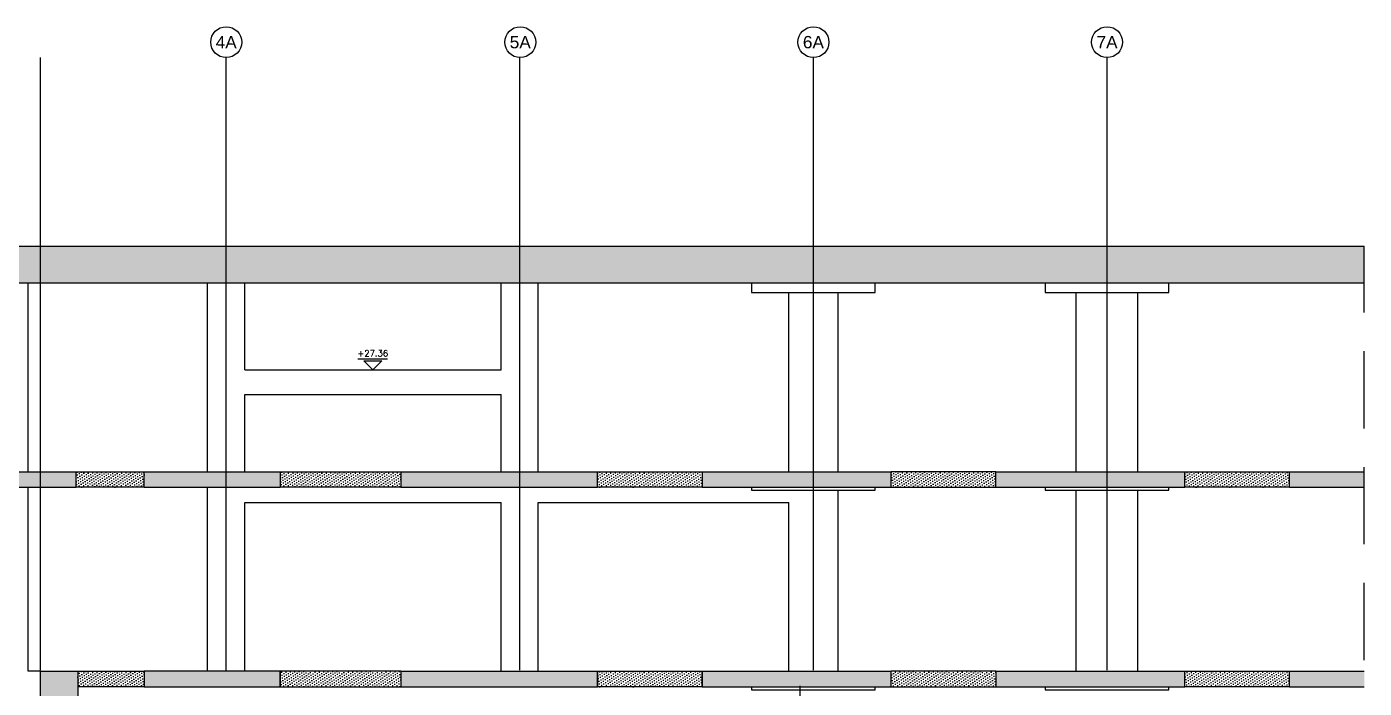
# Model space of a CAD drawing. Header units: inches. Extents: x 400392 to 401495, y 4543971 to 4544133.
# Drawn here: x 401230.18 to 401273.45, y 4544020.93 to 4544042.35 of the extents above; entities that cross this region are included whole.
import ezdxf
from ezdxf.enums import TextEntityAlignment as Align

# ---------------------------------------------------------------- set-up
doc = ezdxf.new("R2010")
doc.units = ezdxf.units.IN
doc.header["$MEASUREMENT"] = 0
for name, pattern in [('AKS', [3, 2.5, -0.25, 0, -0.25]), ('CIZGI', [0.4, 0.25, -0.15]), ('CONTINU', [0]), ('HIDDEN', [0.375, 0.25, -0.125])]:
    doc.linetypes.add(name, pattern=pattern)
for name, color, linetype in [('aks prota', 2, 'AKS'), ('caks prota', 4, 'Continuous'), ('görünüş prota', 4, 'Continuous'), ('kesik prota', 2, 'CIZGI'), ('kesit prota', 1, 'Continuous'), ('kesit tarama prota', 252, 'Continuous'), ('kot prota', 4, 'Continuous'), ('merdiven prota', 2, 'Continuous'), ('PRT-CST-rc_level', 6, 'Continuous'), ('PRT-CST-rc_levermark', 4, 'Continuous'), ('st_s_ölçü', 4, 'Continuous'), ('taks prota', 7, 'Continuous'), ('TARAMA', 8, 'Continuous'), ('temel prota', 6, 'Continuous'), ('ölçü prota', 4, 'Continuous')]:
    doc.layers.add(name, color=color, linetype=linetype)
doc.styles.add('OLCU', font='romanstw.shx')
doc.styles.get("Standard").update_dxf_attribs({"font": 'Arial.ttf'})
doc.styles.add('TAKS', font='Arial Unicode.ttf')
doc.dimstyles.new('1-100', dxfattribs={"dimscale": 0.5, "dimtxt": 2, "dimasz": 7.5, "dimexe": 3, "dimexo": 5, "dimgap": 5, "dimtad": 3, "dimdec": 1, "dimlfac": 2, "dimzin": 9, "dimdsep": 46, "dimtxsty": 'Standard', "dimblk": 'OBLIQUE', "dimcen": 0.09, "dimclrd": 3, "dimclre": 3, "dimclrt": 1, "dimadec": 3, "dimazin": 0, "dimtfac": 1, "dimtdec": 1, "dimtofl": 0, "dimtmove": 0, "dimatfit": 3, "dimfxl": 4, "dimtolj": 1, "dimtzin": 0, "dimarcsym": 0})
pattern_1 = [(36, (401115.44459, 4543690.453005), (-0.014547592, 0.087543451), [0, -0.079375])]

# ---------------------------------------------------------------- blocks, each defined once
blk = doc.blocks.new('_Oblique')
at = {"layer": 'st_s_ölçü', "lineweight": -2}
blk.add_line((-0.5, -0.5), (0.5, 0.5), dxfattribs=at)
blk = doc.blocks.new('*D24')
at = {"layer": 'Defpoints', "color": 0, "transparency": 16777216}
for p in [(401255.202, 4544006.695), (401255.524, 4544006.695), (401255.524, 4544005.195)]:
    blk.add_point(p, dxfattribs=at)
at = {"layer": 'temel prota', "color": 3, "lineweight": -2, "transparency": 16777216}
for p, q in [((401255.202, 4544006.695), (401255.202, 4544021.011)), ((401255.202, 4544006.695), (401253.702, 4544006.695)), ((401255.202, 4544005.195), (401253.702, 4544005.195)), ((401255.202, 4544005.195), (401255.202, 4544001.445))]:
    blk.add_line(p, q, dxfattribs=at)
at = {"layer": 'temel prota', "color": 3, "lineweight": -2, "transparency": 16777216, "xscale": 3.75, "yscale": 3.75, "zscale": 3.75}
for p, rotation in [((401255.202, 4544006.695), 270), ((401255.202, 4544005.195), 90)]:
    blk.add_blockref('_Oblique', p, dxfattribs=dict(at, rotation=rotation))
at = {"layer": 'temel prota', "color": 1, "transparency": 16777216, "insert": (401252.191, 4544017.603), "char_height": 1, "attachment_point": 5, "rotation": 90}
blk.add_mtext('\\A1;3.0', dxfattribs=at)
blk = doc.blocks.new('KOTK5')
at = {"layer": 'PRT-CST-rc_levermark'}
blk.add_line((217, 160), (-213, 160), dxfattribs=at)
blk.add_lwpolyline([(130, 130), (-130, 130), (0, 0)], close=True, dxfattribs=at)
at = {"layer": 'PRT-CST-rc_level', "style": 'OLCU'}
blk.add_attdef('000.00', text='', height=90, dxfattribs=at).set_placement((0, 193), align=Align.CENTER)

msp = doc.modelspace()

# ---------------------------------------------------------------- hatches: boundary and pattern name
at = {"layer": 'kesit tarama prota'}
h = msp.add_hatch(color=256, dxfattribs=at)
h.dxf.hatch_style = 1
h.paths.add_polyline_path([(401215.378, 4544035.245), (401215.378, 4544034.545), (401214.978, 4544034.545), (401214.978, 4544034.045), (401273.447, 4544034.045), (401273.447, 4544035.245)])
h = msp.add_hatch(color=256, dxfattribs=at)
h.dxf.hatch_style = 1
h.paths.add_polyline_path([(401217.378, 4544011.555), (401231.778, 4544011.555), (401231.778, 4544012.155), (401216.878, 4544012.155), (401216.878, 4544020.985), (401221.411, 4544020.985), (401221.411, 4544019.385), (401224.968, 4544019.385), (401237.301, 4544012.155), (401233.978, 4544012.155), (401233.978, 4544011.555), (401236.028, 4544011.555), (401236.028, 4544011.153), (401238.476, 4544011.153), (401238.476, 4544012.155), (401238.29, 4544012.155), (401236.409, 4544013.257), (401236.409, 4544014.165), (401237.265, 4544014.165), (401240.132, 4544012.484), (401240.132, 4544012.154), (401239.996, 4544012.154), (401239.996, 4544011.655), (401252.052, 4544004.695), (401256.124, 4544004.695), (401256.124, 4544006.095), (401257.978, 4544006.095), (401257.978, 4544006.695), (401252.489, 4544006.695), (401252.489, 4544006.495), (401252.189, 4544006.495), (401252.189, 4544006.885), (401251.899, 4544006.885), (401251.899, 4544007.055), (401251.609, 4544007.055), (401251.609, 4544007.225), (401251.319, 4544007.225), (401251.319, 4544007.395), (401251.029, 4544007.395), (401251.029, 4544007.565), (401250.739, 4544007.565), (401250.739, 4544007.735), (401250.449, 4544007.735), (401250.449, 4544007.905), (401250.159, 4544007.905), (401250.159, 4544008.075), (401249.869, 4544008.075), (401249.869, 4544008.245), (401249.579, 4544008.245), (401249.579, 4544008.415), (401249.289, 4544008.415), (401249.289, 4544008.585), (401248.999, 4544008.585), (401248.999, 4544008.755), (401248.709, 4544008.755), (401248.709, 4544008.925), (401248.419, 4544008.925), (401248.419, 4544009.095), (401248.129, 4544009.095), (401248.129, 4544009.265), (401246.929, 4544009.265), (401246.929, 4544009.435), (401246.639, 4544009.435), (401246.639, 4544009.605), (401246.349, 4544009.605), (401246.349, 4544009.775), (401246.059, 4544009.775), (401246.059, 4544009.945), (401245.769, 4544009.945), (401245.769, 4544010.115), (401245.479, 4544010.115), (401245.479, 4544010.285), (401245.189, 4544010.285), (401245.189, 4544010.455), (401244.899, 4544010.455), (401244.899, 4544010.625), (401244.609, 4544010.625), (401244.609, 4544010.795), (401244.319, 4544010.795), (401244.319, 4544010.965), (401244.029, 4544010.965), (401244.029, 4544011.135), (401243.739, 4544011.135), (401243.739, 4544011.305), (401243.449, 4544011.305), (401243.449, 4544011.475), (401243.159, 4544011.475), (401243.159, 4544011.645), (401242.869, 4544011.645), (401242.869, 4544011.815), (401241.669, 4544011.815), (401241.669, 4544011.985), (401241.379, 4544011.985), (401241.379, 4544012.155), (401241.089, 4544012.155), (401241.089, 4544012.325), (401240.799, 4544012.325), (401240.799, 4544012.495), (401240.509, 4544012.495), (401240.509, 4544012.665), (401240.219, 4544012.665), (401240.219, 4544012.835), (401239.929, 4544012.835), (401239.929, 4544013.005), (401239.639, 4544013.005), (401239.639, 4544013.175), (401239.349, 4544013.175), (401239.349, 4544013.345), (401239.059, 4544013.345), (401239.059, 4544013.515), (401238.769, 4544013.515), (401238.769, 4544013.685), (401238.479, 4544013.685), (401238.479, 4544013.855), (401238.189, 4544013.855), (401238.189, 4544014.025), (401237.899, 4544014.025), (401237.899, 4544014.195), (401237.609, 4544014.195), (401237.609, 4544014.365), (401236.409, 4544014.365), (401236.409, 4544014.535), (401236.119, 4544014.535), (401236.119, 4544014.705), (401235.829, 4544014.705), (401235.829, 4544014.875), (401235.539, 4544014.875), (401235.539, 4544015.045), (401235.249, 4544015.045), (401235.249, 4544015.215), (401234.959, 4544015.215), (401234.959, 4544015.385), (401234.669, 4544015.385), (401234.669, 4544015.555), (401234.379, 4544015.555), (401234.379, 4544015.725), (401234.089, 4544015.725), (401234.089, 4544015.895), (401233.799, 4544015.895), (401233.799, 4544016.065), (401233.509, 4544016.065), (401233.509, 4544016.235), (401233.219, 4544016.235), (401233.219, 4544016.405), (401232.929, 4544016.405), (401232.929, 4544016.575), (401232.639, 4544016.575), (401232.639, 4544016.745), (401231.439, 4544016.745), (401231.439, 4544016.915), (401231.149, 4544016.915), (401231.149, 4544017.085), (401230.859, 4544017.085), (401230.859, 4544017.255), (401230.569, 4544017.255), (401230.569, 4544017.425), (401230.279, 4544017.425), (401230.279, 4544017.595), (401229.989, 4544017.595), (401229.989, 4544017.765), (401229.699, 4544017.765), (401229.699, 4544017.935), (401229.409, 4544017.935), (401229.409, 4544018.105), (401229.119, 4544018.105), (401229.119, 4544018.275), (401228.829, 4544018.275), (401228.829, 4544018.445), (401228.539, 4544018.445), (401228.539, 4544018.615), (401228.249, 4544018.615), (401228.249, 4544018.785), (401227.959, 4544018.785), (401227.959, 4544018.955), (401227.669, 4544018.955), (401227.669, 4544019.125), (401226.469, 4544019.125), (401226.469, 4544019.295), (401226.179, 4544019.295), (401226.179, 4544019.465), (401225.889, 4544019.465), (401225.889, 4544019.635), (401225.599, 4544019.635), (401225.599, 4544019.805), (401225.309, 4544019.805), (401225.309, 4544019.975), (401225.019, 4544019.975), (401225.019, 4544020.145), (401224.729, 4544020.145), (401224.729, 4544020.315), (401224.439, 4544020.315), (401224.439, 4544020.485), (401224.149, 4544020.485), (401224.149, 4544020.655), (401223.859, 4544020.655), (401223.859, 4544020.825), (401223.569, 4544020.825), (401223.569, 4544020.995), (401223.279, 4544020.995), (401223.279, 4544021.165), (401222.989, 4544021.165), (401222.989, 4544021.335), (401222.699, 4544021.335), (401222.699, 4544021.485), (401216.878, 4544021.485), (401216.878, 4544027.445), (401231.778, 4544027.445), (401231.778, 4544027.945), (401214.978, 4544027.945), (401214.978, 4544027.445), (401215.378, 4544027.445), (401215.378, 4543996.645), (401231.278, 4543996.645), (401231.278, 4543998.645), (401217.378, 4543998.645), (401217.378, 4544000.375), (401249.72, 4544000.375), (401249.72, 4543998.645), (401250.22, 4543998.645), (401250.22, 4544000.583), (401248.324, 4544001.677), (401248.324, 4544002.435), (401249.18, 4544002.435), (401252.414, 4544000.539), (401252.414, 4543998.645), (401252.714, 4543998.645), (401252.714, 4544000.175), (401253.209, 4544000.175), (401253.209, 4544000.375), (401255.52, 4544000.375), (401255.52, 4543998.645), (401252.778, 4543998.645), (401252.778, 4543996.645), (401257.478, 4543996.645), (401257.478, 4543998.645), (401255.82, 4543998.645), (401255.82, 4544000.275), (401273.447, 4544000.275), (401273.447, 4544000.575), (401253.009, 4544000.575), (401253.009, 4544000.375), (401252.714, 4544000.375), (401252.714, 4544000.765), (401252.424, 4544000.765), (401252.424, 4544000.935), (401252.134, 4544000.935), (401252.134, 4544001.105), (401251.844, 4544001.105), (401251.844, 4544001.275), (401251.554, 4544001.275), (401251.554, 4544001.445), (401251.264, 4544001.445), (401251.264, 4544001.615), (401250.974, 4544001.615), (401250.974, 4544001.785), (401250.684, 4544001.785), (401250.684, 4544001.955), (401250.394, 4544001.955), (401250.394, 4544002.125), (401250.104, 4544002.125), (401250.104, 4544002.295), (401249.814, 4544002.295), (401249.814, 4544002.465), (401249.524, 4544002.465), (401249.524, 4544002.635), (401248.324, 4544002.635), (401248.324, 4544002.805), (401248.034, 4544002.805), (401248.034, 4544002.975), (401247.744, 4544002.975), (401247.744, 4544003.145), (401247.454, 4544003.145), (401247.454, 4544003.315), (401247.164, 4544003.315), (401247.164, 4544003.485), (401246.874, 4544003.485), (401246.874, 4544003.655), (401246.584, 4544003.655), (401246.584, 4544003.825), (401246.294, 4544003.825), (401246.294, 4544003.995), (401246.004, 4544003.995), (401246.004, 4544004.165), (401245.714, 4544004.165), (401245.714, 4544004.335), (401245.424, 4544004.335), (401245.424, 4544004.505), (401245.134, 4544004.505), (401245.134, 4544004.675), (401243.934, 4544004.675), (401243.934, 4544004.845), (401243.644, 4544004.845), (401243.644, 4544005.015), (401243.354, 4544005.015), (401243.354, 4544005.185), (401243.064, 4544005.185), (401243.064, 4544005.355), (401242.774, 4544005.355), (401242.774, 4544005.525), (401242.484, 4544005.525), (401242.484, 4544005.695), (401242.194, 4544005.695), (401242.194, 4544005.865), (401241.904, 4544005.865), (401241.904, 4544006.035), (401241.614, 4544006.035), (401241.614, 4544006.205), (401241.324, 4544006.205), (401241.324, 4544006.375), (401241.034, 4544006.375), (401241.034, 4544006.545), (401240.744, 4544006.545), (401240.744, 4544006.695), (401233.978, 4544006.695), (401233.978, 4544006.095), (401237.778, 4544006.095), (401237.778, 4544004.695), (401242.097, 4544004.695), (401249.234, 4544000.575), (401217.378, 4544000.575), (401217.378, 4544006.095), (401231.778, 4544006.095), (401231.778, 4544006.695), (401217.378, 4544006.695)])
h.paths.add_polyline_path([(401221.911, 4544019.885), (401221.911, 4544021.285), (401222.389, 4544021.285), (401224.777, 4544019.885)], flags=16)
h.paths.add_polyline_path([(401231.439, 4544016.171), (401231.439, 4544016.545), (401232.295, 4544016.545), (401236.109, 4544014.309), (401236.109, 4544013.433)], flags=16)
h.paths.add_polyline_path([(401238.378, 4544006.495), (401240.434, 4544006.495), (401242.231, 4544005.441), (401242.231, 4544005.195), (401238.378, 4544005.195)], flags=16)
h.paths.add_polyline_path([(401241.659, 4544011.272), (401241.659, 4544011.615), (401242.525, 4544011.615), (401246.629, 4544009.209), (401246.629, 4544008.403)], flags=16)
h.paths.add_polyline_path([(401243.934, 4544004.475), (401244.79, 4544004.475), (401248.024, 4544002.579), (401248.024, 4544001.85), (401243.934, 4544004.212)], flags=16)
h.paths.add_polyline_path([(401246.929, 4544009.065), (401247.785, 4544009.065), (401251.889, 4544006.659), (401251.889, 4544005.366), (401246.929, 4544008.23)], flags=16)
h.paths.add_polyline_path([(401252.189, 4544006.295), (401252.689, 4544006.295), (401252.689, 4544006.495), (401255.524, 4544006.495), (401255.524, 4544005.195), (401252.189, 4544005.195)], flags=16)
h = msp.add_hatch(dxfattribs=at)
h.set_pattern_fill('DOTS', color=2, scale=0.05, angle=36)
h.set_pattern_definition(pattern_1)
h.paths.add_polyline_path([(401233.978, 4544027.945), (401231.778, 4544027.945), (401231.778, 4544027.445), (401233.978, 4544027.445)])
h = msp.add_hatch(color=256, dxfattribs=at)
h.dxf.hatch_style = 1
h.paths.add_polyline_path([(401238.378, 4544027.945), (401233.978, 4544027.945), (401233.978, 4544027.445), (401238.378, 4544027.445)])
h = msp.add_hatch(dxfattribs=at)
h.set_pattern_fill('DOTS', color=2, scale=0.05, angle=36)
h.set_pattern_definition(pattern_1)
h.paths.add_polyline_path([(401242.278, 4544027.945), (401238.378, 4544027.945), (401238.378, 4544027.445), (401242.278, 4544027.445)])
h = msp.add_hatch(color=256, dxfattribs=at)
h.dxf.hatch_style = 1
h.paths.add_polyline_path([(401248.64, 4544027.945), (401242.278, 4544027.945), (401242.278, 4544027.445), (401248.64, 4544027.445)])
h = msp.add_hatch(dxfattribs=at)
h.set_pattern_fill('DOTS', color=2, scale=0.05, angle=36)
h.set_pattern_definition([(36, (401115.44459, 4543696.913005), (-0.014547592, 0.087543451), [0, -0.079375])])
h.paths.add_polyline_path([(401252.024, 4544027.945), (401248.64, 4544027.945), (401248.64, 4544027.445), (401252.024, 4544027.445)])
h = msp.add_hatch(color=256, dxfattribs=at)
h.dxf.hatch_style = 1
h.paths.add_polyline_path([(401258.14, 4544027.945), (401252.024, 4544027.945), (401252.024, 4544027.445), (401258.14, 4544027.445)])
h = msp.add_hatch(dxfattribs=at)
h.set_pattern_fill('DOTS', color=2, scale=0.05, angle=36)
h.set_pattern_definition(pattern_1)
h.paths.add_polyline_path([(401261.524, 4544027.945), (401258.14, 4544027.945), (401258.14, 4544027.445), (401261.524, 4544027.445)])
h = msp.add_hatch(color=256, dxfattribs=at)
h.dxf.hatch_style = 1
h.paths.add_polyline_path([(401267.64, 4544027.945), (401261.524, 4544027.945), (401261.524, 4544027.445), (401267.64, 4544027.445)])
h = msp.add_hatch(dxfattribs=at)
h.set_pattern_fill('DOTS', color=2, scale=0.05, angle=36)
h.set_pattern_definition(pattern_1)
h.paths.add_polyline_path([(401271.024, 4544027.945), (401267.64, 4544027.945), (401267.64, 4544027.445), (401271.024, 4544027.445)])
h = msp.add_hatch(color=256, dxfattribs=at)
h.dxf.hatch_style = 1
h.paths.add_polyline_path([(401273.447, 4544027.945), (401271.024, 4544027.945), (401271.024, 4544027.445), (401273.447, 4544027.445)])
h = msp.add_hatch(color=256, dxfattribs=at)
h.dxf.hatch_style = 1
h.paths.add_polyline_path([(401230.628, 4544021.485), (401231.828, 4544021.485), (401231.828, 4544020.485), (401230.628, 4544020.485)])
h.paths.add_polyline_path([(401238.378, 4544021.485), (401233.978, 4544021.485), (401233.978, 4544020.985), (401238.378, 4544020.985)])
h = msp.add_hatch(dxfattribs=at)
h.set_pattern_fill('DOTS', color=2, scale=0.05, angle=36)
h.set_pattern_definition([(36, (401115.44459, 4543683.993005), (-0.014547592, 0.087543451), [0, -0.079375])])
h.paths.add_polyline_path([(401233.978, 4544021.485), (401231.828, 4544021.485), (401231.828, 4544020.985), (401233.978, 4544020.985)])
h = msp.add_hatch(dxfattribs=at)
h.set_pattern_fill('DOTS', color=2, scale=0.05, angle=36)
h.set_pattern_definition(pattern_1)
h.paths.add_polyline_path([(401242.278, 4544021.485), (401238.378, 4544021.485), (401238.378, 4544020.985), (401242.278, 4544020.985)])
h = msp.add_hatch(color=256, dxfattribs=at)
h.dxf.hatch_style = 1
h.paths.add_polyline_path([(401248.64, 4544021.485), (401242.278, 4544021.485), (401242.278, 4544020.985), (401248.64, 4544020.985)])
h = msp.add_hatch(dxfattribs=at)
h.set_pattern_fill('DOTS', color=2, scale=0.05, angle=36)
h.set_pattern_definition(pattern_1)
h.paths.add_polyline_path([(401252.024, 4544021.485), (401248.64, 4544021.485), (401248.64, 4544020.985), (401252.024, 4544020.985)])
h = msp.add_hatch(color=256, dxfattribs=at)
h.dxf.hatch_style = 1
h.paths.add_polyline_path([(401258.14, 4544021.485), (401252.024, 4544021.485), (401252.024, 4544020.985), (401258.14, 4544020.985)])
h = msp.add_hatch(dxfattribs=at)
h.set_pattern_fill('DOTS', color=2, scale=0.05, angle=36)
h.set_pattern_definition(pattern_1)
h.paths.add_polyline_path([(401261.524, 4544021.485), (401258.14, 4544021.485), (401258.14, 4544020.985), (401261.524, 4544020.985)])
h = msp.add_hatch(color=256, dxfattribs=at)
h.dxf.hatch_style = 1
h.paths.add_polyline_path([(401267.64, 4544021.485), (401261.524, 4544021.485), (401261.524, 4544020.985), (401267.64, 4544020.985)])
h = msp.add_hatch(dxfattribs=at)
h.set_pattern_fill('DOTS', color=2, scale=0.05, angle=36)
h.set_pattern_definition(pattern_1)
h.paths.add_polyline_path([(401271.024, 4544021.485), (401267.64, 4544021.485), (401267.64, 4544020.985), (401271.024, 4544020.985)])
h = msp.add_hatch(color=256, dxfattribs=at)
h.dxf.hatch_style = 1
h.paths.add_polyline_path([(401273.447, 4544021.485), (401271.024, 4544021.485), (401271.024, 4544020.985), (401273.447, 4544020.985)])

# ---------------------------------------------------------------- linework, layer by layer
at = {"layer": 'aks prota', "ltscale": 10}
for p, q in [((401230.628, 4543991.423), (401230.628, 4544041.346)), ((401236.628, 4543991.423), (401236.628, 4544041.346)), ((401246.128, 4543991.423), (401246.128, 4544041.346)), ((401255.628, 4543991.423), (401255.628, 4544041.346)), ((401265.128, 4543991.423), (401265.128, 4544041.346))]:
    msp.add_line(p, q, dxfattribs=at)
at = {"layer": 'caks prota', "ltscale": 0.05}
for centre in [(401236.631, 4544041.846), (401246.144, 4544041.846), (401255.628, 4544041.846), (401265.128, 4544041.846)]:
    msp.add_circle(centre, 0.5, dxfattribs=at)
at = {"layer": 'görünüş prota'}
for p, q in [((401230.228, 4544027.945), (401230.228, 4544034.045)), ((401236.028, 4544027.945), (401236.028, 4544034.045)), ((401237.228, 4544031.246), (401237.228, 4544034.045)), ((401245.528, 4544031.246), (401245.528, 4544034.045)), ((401246.728, 4544027.945), (401246.728, 4544034.045)), ((401254.828, 4544027.945), (401254.828, 4544033.745)), ((401256.428, 4544027.945), (401256.428, 4544033.745)), ((401264.128, 4544027.945), (401264.128, 4544033.745)), ((401266.128, 4544027.945), (401266.128, 4544033.745)), ((401237.228, 4544027.945), (401237.228, 4544030.446)), ((401245.528, 4544027.945), (401245.528, 4544030.446)), ((401230.228, 4544021.485), (401230.228, 4544027.445)), ((401236.028, 4544021.485), (401236.028, 4544027.445)), ((401245.528, 4544021.485), (401245.528, 4544026.945)), ((401246.728, 4544021.485), (401246.728, 4544026.945)), ((401254.828, 4544021.485), (401254.828, 4544026.945)), ((401256.428, 4544021.485), (401256.428, 4544027.345)), ((401264.128, 4544021.485), (401264.128, 4544027.345)), ((401266.128, 4544021.485), (401266.128, 4544027.345))]:
    msp.add_line(p, q, dxfattribs=at)
for points in [[(401253.627, 4544034.045), (401253.627, 4544033.745), (401257.627, 4544033.745), (401257.627, 4544034.045)], [(401263.126, 4544034.045), (401263.126, 4544033.745), (401267.126, 4544033.745), (401267.126, 4544034.045)], [(401231.778, 4544027.945), (401233.978, 4544027.945)], [(401238.378, 4544027.945), (401242.278, 4544027.945)], [(401248.64, 4544027.945), (401252.024, 4544027.945)], [(401261.524, 4544027.945), (401258.14, 4544027.945)], [(401267.64, 4544027.945), (401271.024, 4544027.945)], [(401233.978, 4544027.445), (401231.778, 4544027.445)], [(401242.278, 4544027.445), (401238.378, 4544027.445)], [(401252.024, 4544027.445), (401248.64, 4544027.445)], [(401253.625, 4544027.445), (401253.625, 4544027.345), (401257.625, 4544027.345), (401257.625, 4544027.445)], [(401258.14, 4544027.445), (401261.524, 4544027.445)], [(401263.126, 4544027.445), (401263.126, 4544027.345), (401267.126, 4544027.345), (401267.126, 4544027.445)], [(401271.024, 4544027.445), (401267.64, 4544027.445)], [(401237.228, 4544021.485), (401237.228, 4544026.945), (401245.528, 4544026.945)], [(401246.728, 4544026.945), (401254.828, 4544026.945)], [(401230.628, 4544021.485), (401230.228, 4544021.485)], [(401231.828, 4544021.485), (401233.978, 4544021.485)], [(401242.278, 4544021.485), (401238.378, 4544021.485)], [(401248.64, 4544021.485), (401252.024, 4544021.485)], [(401261.524, 4544021.485), (401258.14, 4544021.485)], [(401267.64, 4544021.485), (401271.024, 4544021.485)], [(401233.978, 4544020.985), (401231.828, 4544020.985)], [(401238.378, 4544020.985), (401242.278, 4544020.985)], [(401252.024, 4544020.985), (401248.64, 4544020.985)], [(401253.627, 4544020.985), (401253.627, 4544020.885), (401257.627, 4544020.885), (401257.627, 4544020.985)], [(401258.14, 4544020.985), (401261.524, 4544020.985)], [(401263.128, 4544020.985), (401263.128, 4544020.885), (401267.128, 4544020.885), (401267.128, 4544020.985)], [(401271.024, 4544020.985), (401267.64, 4544020.985)]]:
    msp.add_lwpolyline(points, dxfattribs=at)
at = {"layer": 'kesik prota', "linetype": 'HIDDEN', "ltscale": 10}
msp.add_lwpolyline([(401273.447, 4543995.595), (401273.447, 4544035.245)], dxfattribs=at)
at = {"layer": 'kesit prota', "color": 1}
for p, q in [((401215.378, 4544035.245), (401273.447, 4544035.245)), ((401214.978, 4544027.945), (401231.778, 4544027.945)), ((401233.978, 4544027.445), (401233.978, 4544027.945)), ((401233.978, 4544027.945), (401238.378, 4544027.945)), ((401238.378, 4544027.945), (401238.378, 4544027.445)), ((401242.278, 4544027.945), (401248.64, 4544027.945)), ((401242.278, 4544027.945), (401242.278, 4544027.445)), ((401248.64, 4544027.445), (401248.64, 4544027.945)), ((401252.024, 4544027.945), (401252.024, 4544027.445)), ((401252.024, 4544027.945), (401258.14, 4544027.945)), ((401258.14, 4544027.445), (401258.14, 4544027.945)), ((401261.524, 4544027.945), (401267.64, 4544027.945)), ((401261.524, 4544027.445), (401261.524, 4544027.945)), ((401267.64, 4544027.445), (401267.64, 4544027.945)), ((401271.024, 4544027.945), (401273.447, 4544027.945)), ((401271.024, 4544027.445), (401271.024, 4544027.945)), ((401216.878, 4544027.445), (401231.778, 4544027.445)), ((401233.978, 4544027.445), (401238.378, 4544027.445)), ((401242.278, 4544027.445), (401248.64, 4544027.445)), ((401252.024, 4544027.445), (401258.14, 4544027.445)), ((401261.524, 4544027.445), (401267.64, 4544027.445)), ((401271.024, 4544027.445), (401273.447, 4544027.445)), ((401238.378, 4544021.485), (401238.378, 4544020.985)), ((401242.278, 4544021.485), (401248.64, 4544021.485)), ((401242.278, 4544021.485), (401242.278, 4544020.985)), ((401242.278, 4544021.485), (401242.278, 4544020.985)), ((401248.64, 4544020.985), (401248.64, 4544021.485)), ((401252.024, 4544021.485), (401258.14, 4544021.485)), ((401252.024, 4544021.485), (401252.024, 4544020.985)), ((401258.14, 4544020.985), (401258.14, 4544021.485)), ((401261.524, 4544021.485), (401267.64, 4544021.485)), ((401261.524, 4544021.485), (401261.524, 4544020.985)), ((401267.64, 4544020.985), (401267.64, 4544021.485)), ((401271.024, 4544021.485), (401273.447, 4544021.485)), ((401271.024, 4544020.985), (401271.024, 4544021.485)), ((401242.278, 4544020.985), (401248.64, 4544020.985)), ((401252.024, 4544020.985), (401258.14, 4544020.985)), ((401261.524, 4544020.985), (401267.64, 4544020.985)), ((401271.024, 4544020.985), (401273.447, 4544020.985))]:
    msp.add_line(p, q, dxfattribs=at)
at = {"layer": 'kesit prota'}
msp.add_line((401231.778, 4544027.445), (401231.778, 4544027.945), dxfattribs=at)
for points in [[(401273.447, 4544034.045), (401214.978, 4544034.045), (401214.978, 4544034.545), (401215.378, 4544034.545), (401215.378, 4544035.245)], [(401238.378, 4544021.485), (401233.978, 4544021.485), (401233.978, 4544020.985), (401238.378, 4544020.985), (401238.378, 4544021.485)]]:
    msp.add_lwpolyline(points, dxfattribs=at)
msp.add_lwpolyline([(401230.628, 4544021.485), (401231.828, 4544021.485), (401231.828, 4544020.485), (401230.628, 4544020.485)], close=True, dxfattribs=at)
at = {"layer": 'merdiven prota', "color": 5}
for p, q in [((401248.64, 4544021.485), (401248.64, 4544020.985)), ((401252.024, 4544020.985), (401252.024, 4544021.485))]:
    msp.add_line(p, q, dxfattribs=at)
at = {"layer": 'TARAMA'}
msp.add_line((401233.978, 4544021.485), (401233.978, 4544020.985), dxfattribs=at)
at = {"layer": 'ölçü prota'}
for points in [[(401237.228, 4544031.246), (401245.528, 4544031.246)], [(401237.228, 4544030.446), (401245.528, 4544030.446)]]:
    msp.add_lwpolyline(points, dxfattribs=at)

# ---------------------------------------------------------------- block references
at = {"layer": 'kot prota', "linetype": 'CONTINU', "ltscale": 0.1}
ref = msp.add_blockref('KOTK5', (401241.372, 4544031.246), dxfattribs=dict(at, xscale=-0.002222222222222222, yscale=0.002222222222222222, zscale=0.002222222222222222))
ref.add_attrib('000.00', '+27.36', dxfattribs={"layer": 'PRT-CST-rc_level', "height": 0.2, "style": 'OLCU'}).set_placement((401241.372, 4544031.675), align=Align.CENTER)

# ---------------------------------------------------------------- texts
at = {"layer": 'taks prota', "style": 'TAKS'}
for s, p in [('4A', (401236.631, 4544041.846)), ('5A', (401246.144, 4544041.846)), ('6A', (401255.628, 4544041.846)), ('7A', (401265.128, 4544041.846))]:
    msp.add_text(s, height=0.4, rotation=359.5052, dxfattribs=at).set_placement(p, align=Align.MIDDLE_CENTER)

# ---------------------------------------------------------------- dimensions: what is measured, and where the dimension line sits
at = {"layer": 'temel prota'}
dim = msp.add_linear_dim(base=(401255.202, 4544006.695), p1=(401255.524, 4544005.195), p2=(401255.524, 4544006.695), angle=90, dimstyle='1-100', override={"dimzin": 0, "dimfxl": 0.35, "dimfxlon": 1}, dxfattribs=at)
dim.commit()
dim.dimension.update_dxf_attribs({"geometry": '*D24', "text_midpoint": (401252.191, 4544017.603)})

doc.saveas('drawing.dxf')
